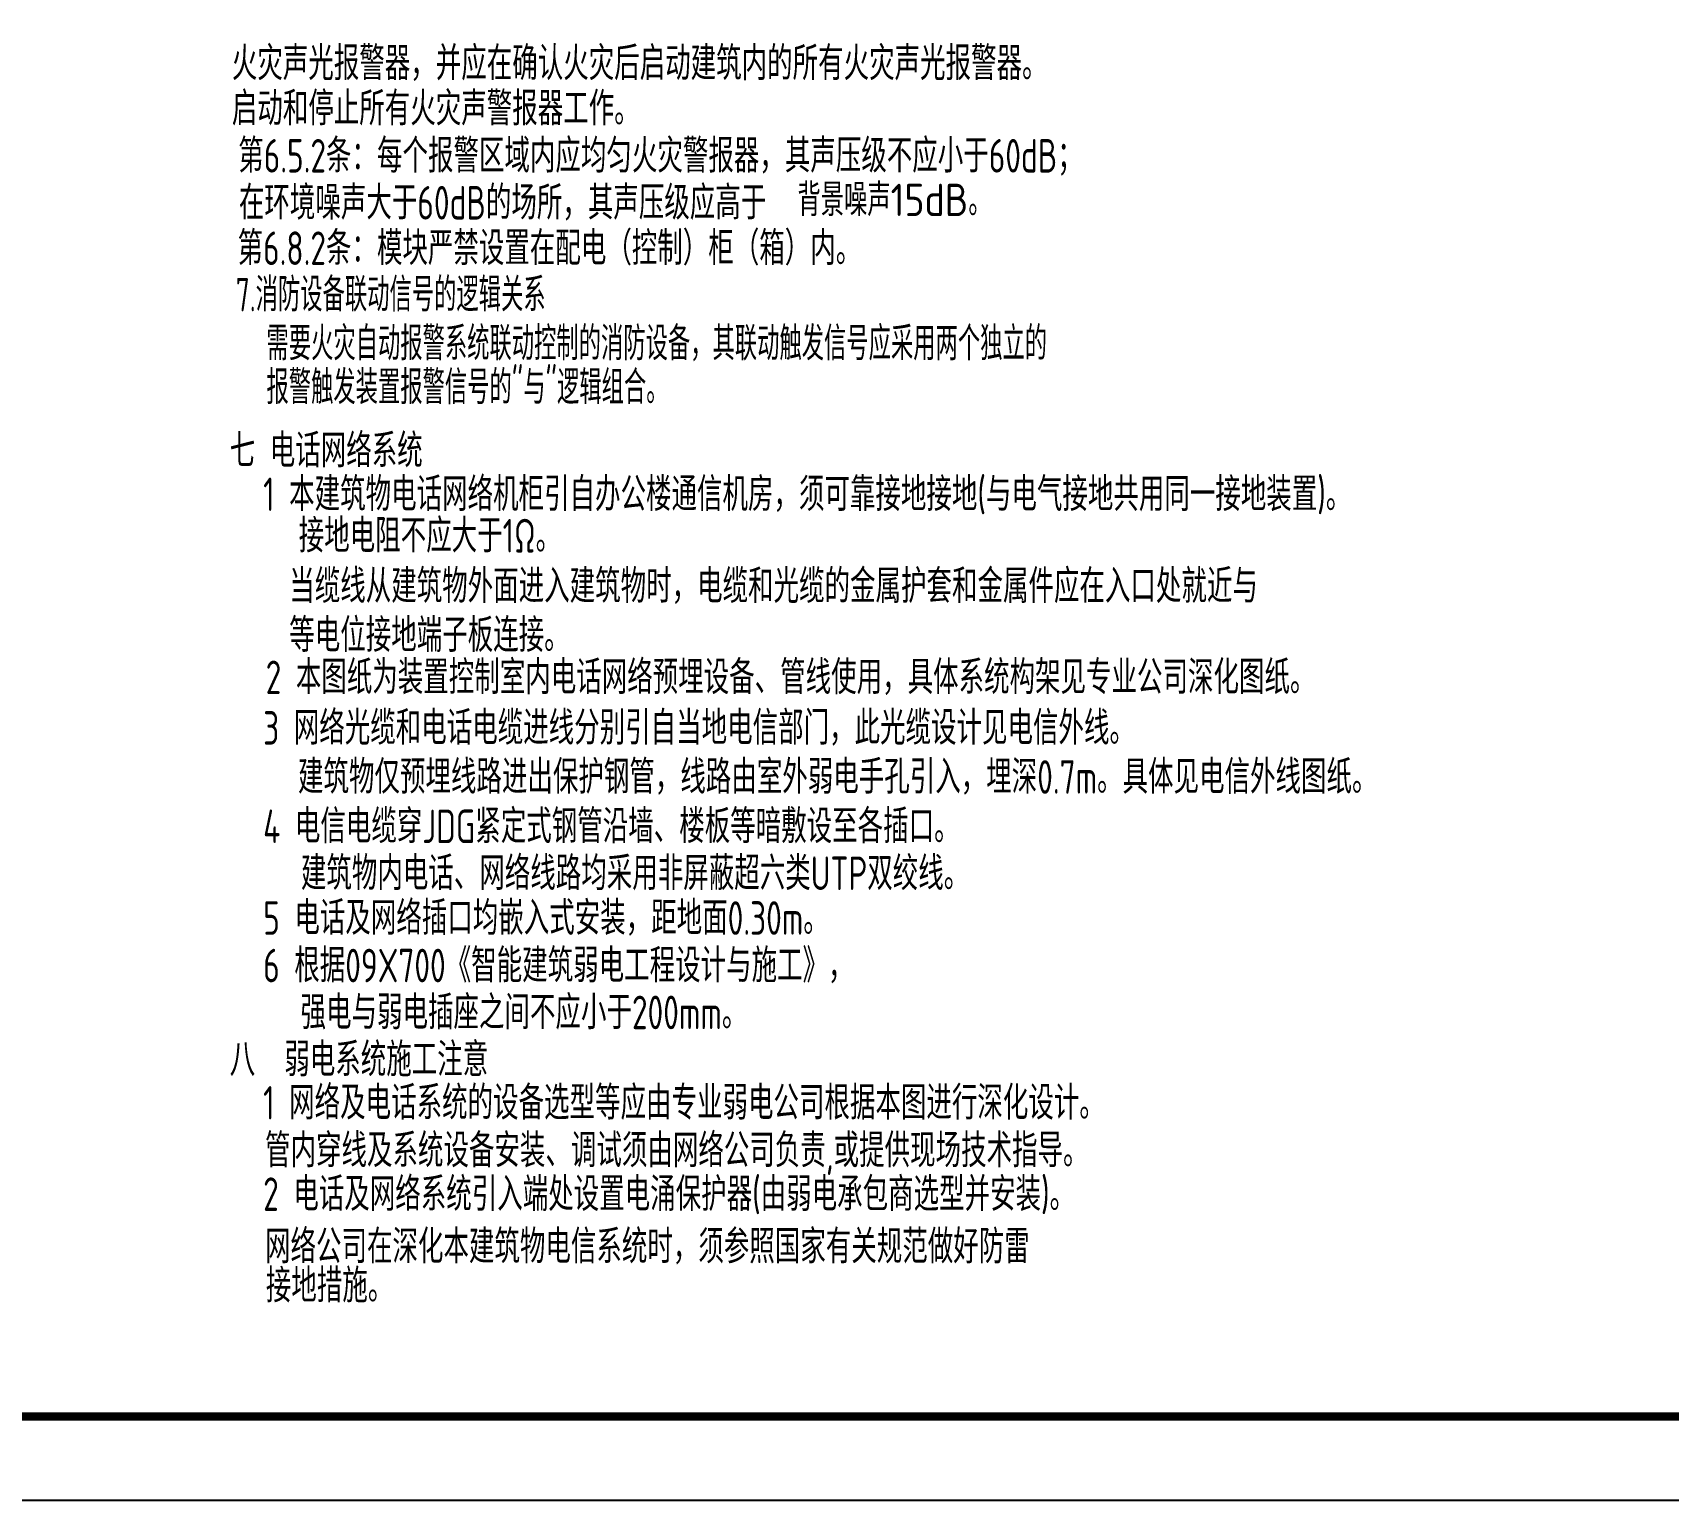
# Model space of a CAD drawing. Extents: x 5279878 to 5976284, y -275259 to -27697.
# Drawn here: x 5659463 to 5678970, y -170032 to -152536 of the extents above; entities that cross this region are included whole.
import ezdxf

# ---------------------------------------------------------------- set-up
doc = ezdxf.new("R2010")
doc.units = 0
doc.header["$LTSCALE"] = 1000
doc.header["$MEASUREMENT"] = 0
for name, color, linetype in [('TEL_TEXT', 7, 'CONTINUOUS'), ('TUKUANG', 4, 'CONTINUOUS'), ('电信', 7, 'CONTINUOUS'), ('电气', 7, 'CONTINUOUS')]:
    doc.layers.add(name, color=color, linetype=linetype)
doc.styles.add('sceie', font='sceie.shx', dxfattribs={"width": 0.7, "bigfont": 'sceic.shx'})
doc.styles.get("Standard").update_dxf_attribs({"font": 'GBENOR', "bigfont": 'GBCBIG'})

msp = doc.modelspace()

# ---------------------------------------------------------------- linework, layer by layer
at = {"layer": 'TUKUANG'}
msp.add_lwpolyline([(5639076, -170032), (5698476, -170032), (5698476, -128032), (5639076, -128032)], close=True, dxfattribs=at)
at = {"layer": 'TUKUANG', "const_width": 100}
msp.add_lwpolyline([(5641576, -169032), (5697476, -169032), (5697476, -129032), (5641576, -129032)], close=True, dxfattribs=at)

# ---------------------------------------------------------------- texts
at = {"layer": 'TEL_TEXT', "color": 0}
msp.add_text('背景噪声15dB。', height=385.82, dxfattribs=at).set_placement((5668584.3, -154721.6))
at = {"layer": '电信', "style": 'sceie', "width": 0.8}
for s, p in [('火灾声光报警器，并应在确认火灾后启动建筑内的所有火灾声光报警器。', (5661838.2, -153100.6)), ('启动和停止所有火灾声警报器工作。', (5661838.2, -153640)), ('第6.5.2条：每个报警区域内应均匀火灾警报器，其声压级不应小于60dB；', (5661914.5, -154202.6)), ('在环境噪声大于60dB的场所，其声压级应高于', (5661922.5, -154762.8)), ('第6.8.2条：模块严禁设置在配电（控制）柜（箱）内。', (5661906.6, -155304.9)), ('七 电话网络系统', (5661812.9, -157717.7)), ('1 本建筑物电话网络机柜引自办公楼通信机房，须可靠接地接地(与电气接地共用同一接地装置)。', (5662211.7, -158238)), ('接地电阻不应大于1Ω。', (5662635.9, -158732.8)), ('当缆线从建筑物外面进入建筑物时，电缆和光缆的金属护套和金属件应在入口处就近与', (5662523.1, -159333.9)), ('等电位接地端子板连接。', (5662523.1, -159917.8)), ('2 本图纸为装置控制室内电话网络预埋设备、管线使用，具体系统构架见专业公司深化图纸。', (5662241.9, -160420.6)), ('3 网络光缆和电话电缆进线分别引自当地电信部门，此光缆设计见电信外线。', (5662211.7, -161023.7)), ('建筑物仅预埋线路进出保护钢管，线路由室外弱电手孔引入，埋深0.7m。具体见电信外线图纸。', (5662627.1, -161608.5)), ('4 电信电缆穿JDG紧定式钢管沿墙、楼板等暗敷设至各插口。', (5662211.7, -162197.1)), ('建筑物内电话、网络线路均采用非屏蔽超六类UTP双绞线。', (5662661.9, -162757.2)), ('5 电话及网络插口均嵌入式安装，距地面0.30m。', (5662211.7, -163290.5)), ('6 根据09X700《智能建筑弱电工程设计与施工》，', (5662211.7, -163856.6)), ('强电与弱电插座之间不应小于200mm。 ', (5662658, -164415.9)), ('八  弱电系统施工注意', (5661812.9, -164977.9)), ('1 网络及电话系统的设备选型等应由专业弱电公司根据本图进行深化设计。', (5662211.7, -165493.1)), ('管内穿线及系统设备安装、调试须由网络公司负责,或提供现场技术指导。', (5662234, -166061.7)), ('2 电话及网络系统引入端处设置电涌保护器(由弱电承包商选型并安装)。', (5662211.7, -166582.5)), ('网络公司在深化本建筑物电信系统时，须参照国家有关规范做好防雷', (5662234, -167207.4)), ('接地措施。', (5662243.9, -167673.1))]:
    msp.add_text(s, height=400, dxfattribs=at).set_placement(p)
at = {"layer": '电气', "color": 1, "style": 'sceie', "width": 0.7}
for s, p in [('7.消防设备联动信号的逻辑关系', (5661885, -155858.1)), ('需要火灾自动报警系统联动控制的消防设备，其联动触发信号应采用两个独立的', (5662251, -156440.3)), ('报警触发装置报警信号的"与"逻辑组合。', (5662251, -156962.8))]:
    msp.add_text(s, height=400, dxfattribs=at).set_placement(p)

doc.saveas('drawing.dxf')
